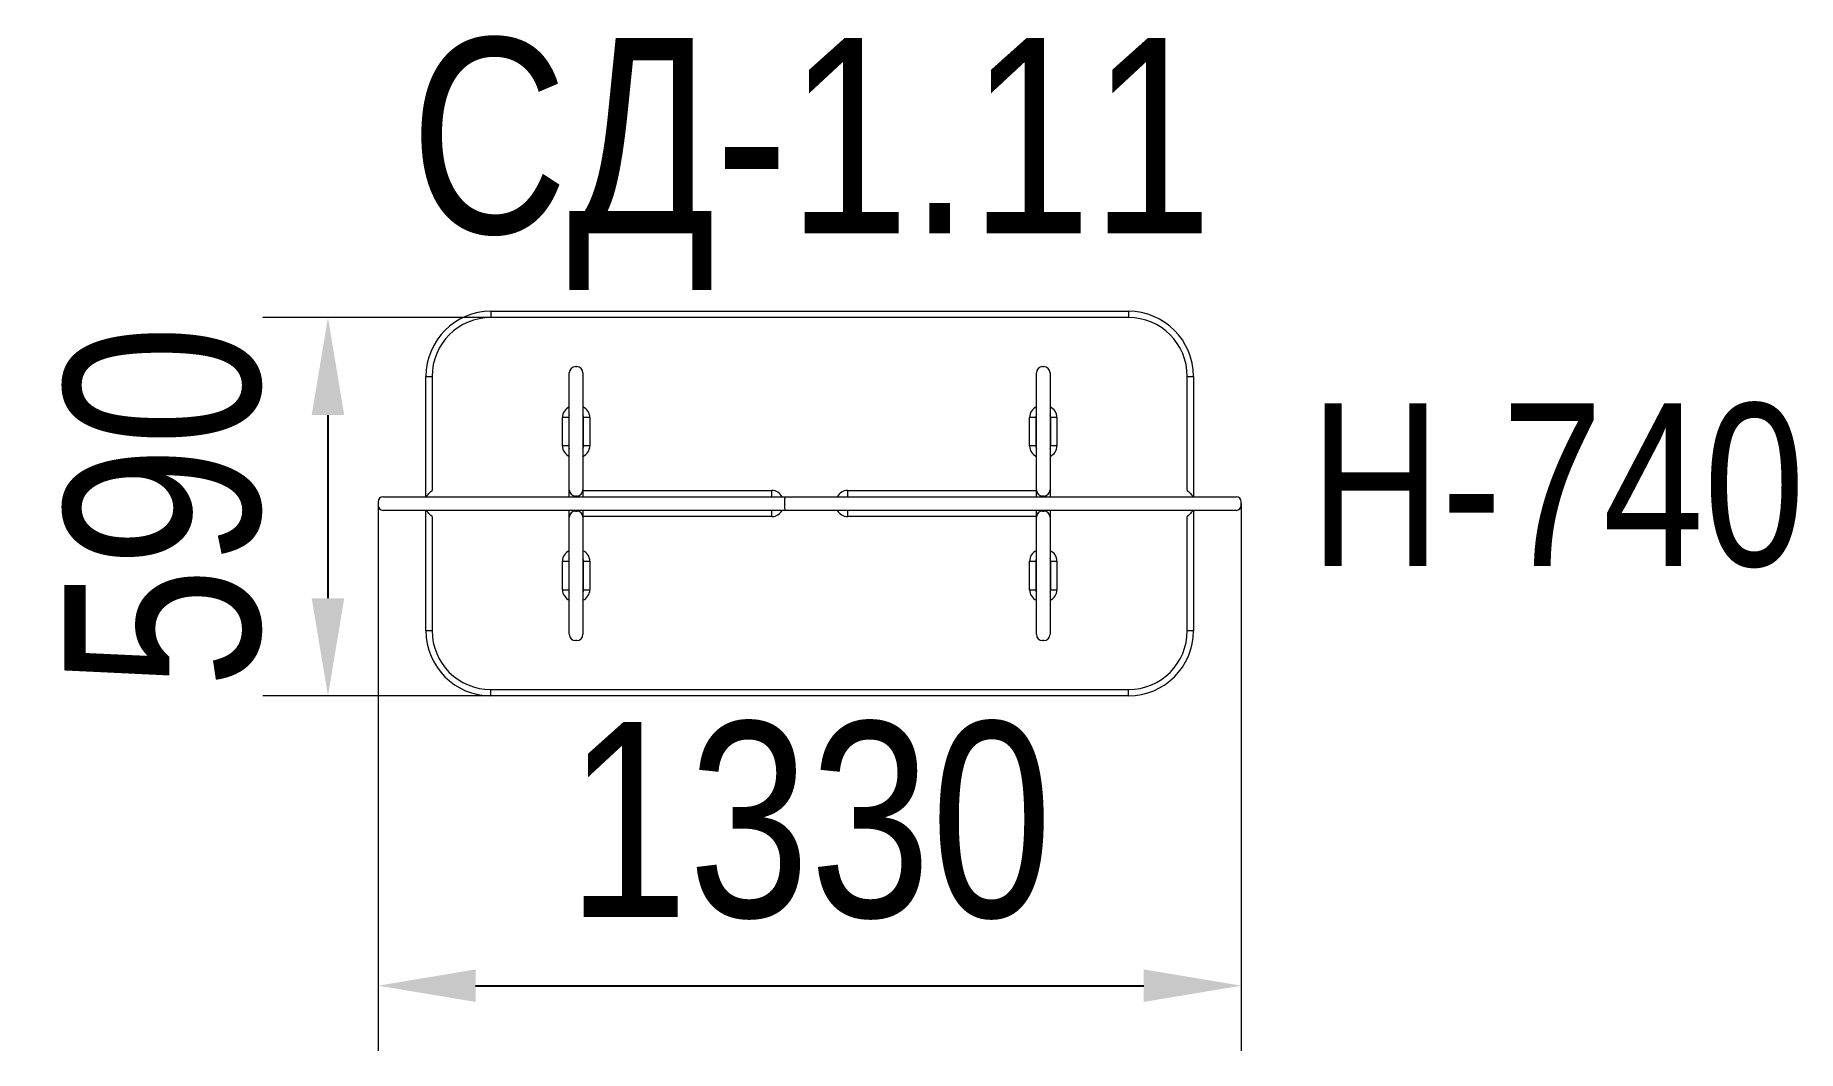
# Model space of a CAD drawing. Header units: millimetres. Extents: x -1057 to 1652, y -788 to 773.
import ezdxf

# ---------------------------------------------------------------- set-up
doc = ezdxf.new("R2010")
doc.units = ezdxf.units.MM
for name, color, linetype in [('DIKOM_АРТИКУЛ', 7, 'Continuous'), ('DIKOM_ОБЪЕКТ', 7, 'Continuous'), ('DIKOM_РАЗМЕР_ОБЪЕКТА', 7, 'Continuous')]:
    doc.layers.add(name, color=color, linetype=linetype)
doc.styles.add('style1', font='arialbd.ttf', dxfattribs={"width": 0.8})
doc.dimstyles.new('1-50', dxfattribs={"dimtxt": 300, "dimasz": 150, "dimexe": 100, "dimexo": 0, "dimgap": 100, "dimtad": 1, "dimtxsty": 'style1', "dimcen": 200, "dimclrd": 7, "dimclre": 7, "dimclrt": 7, "dimadec": 1, "dimazin": 2, "dimtfac": 1, "dimtmove": 0, "dimatfit": 2, "dimfxl": 0, "dimlwd": 25, "dimlwe": 18, "dimarcsym": 0})

# ---------------------------------------------------------------- blocks, each defined once
blk = doc.blocks.new('*D0')
at = {"layer": 'Defpoints', "color": 0, "transparency": 16777216}
for p in [(-357.3, 339.6), (-607, -241.9), (-356.5, -241.9)]:
    blk.add_point(p, dxfattribs=at)
at = {"layer": 'DIKOM_РАЗМЕР_ОБЪЕКТА', "color": 7, "lineweight": 18, "transparency": 16777216}
for p, q in [((-357.3, 339.6), (-707, 339.6)), ((-356.5, -241.9), (-707, -241.9))]:
    blk.add_line(p, q, dxfattribs=at)
at = {"layer": 'DIKOM_РАЗМЕР_ОБЪЕКТА', "color": 7, "lineweight": 25, "transparency": 16777216}
blk.add_line((-607, 189.6), (-607, -91.9), dxfattribs=at)
at = {"layer": 'DIKOM_РАЗМЕР_ОБЪЕКТА', "color": 7, "transparency": 16777216}
for points in [[(-632, 189.6), (-582, 189.6), (-607, 339.6)], [(-632, -91.9), (-582, -91.9), (-607, -241.9)]]:
    blk.add_solid(points, dxfattribs=at)
at = {"layer": 'DIKOM_РАЗМЕР_ОБЪЕКТА', "color": 7, "transparency": 16777216, "insert": (-860.1, 48.9), "char_height": 300, "attachment_point": 5, "rotation": 90, "style": 'style1'}
blk.add_mtext('{\\fArial|b0|i0|c204|p34;590}', dxfattribs=at)
blk = doc.blocks.new('*D1')
at = {"layer": 'Defpoints', "color": 0, "transparency": 16777216}
for p in [(-530, 56.1), (797.1, 53.6), (797.1, -687.5)]:
    blk.add_point(p, dxfattribs=at)
at = {"layer": 'DIKOM_РАЗМЕР_ОБЪЕКТА', "color": 7, "lineweight": 18, "transparency": 16777216}
for p, q in [((-530, 56.1), (-530, -787.5)), ((797.1, 53.6), (797.1, -787.5))]:
    blk.add_line(p, q, dxfattribs=at)
at = {"layer": 'DIKOM_РАЗМЕР_ОБЪЕКТА', "color": 7, "lineweight": 25, "transparency": 16777216}
blk.add_line((-380, -687.5), (647.1, -687.5), dxfattribs=at)
at = {"layer": 'DIKOM_РАЗМЕР_ОБЪЕКТА', "color": 7, "transparency": 16777216}
for points in [[(-380, -662.5), (-380, -712.5), (-530, -687.5)], [(647.1, -662.5), (647.1, -712.5), (797.1, -687.5)]]:
    blk.add_solid(points, dxfattribs=at)
at = {"layer": 'DIKOM_РАЗМЕР_ОБЪЕКТА', "color": 7, "transparency": 16777216, "insert": (133.5, -434.2), "char_height": 300, "attachment_point": 5, "style": 'style1'}
blk.add_mtext('{\\fArial|b0|i0|c204|p34;1330}', dxfattribs=at)

msp = doc.modelspace()

# ---------------------------------------------------------------- linework, layer by layer
at = {"layer": 'DIKOM_ОБЪЕКТ', "color": 7, "lineweight": 15}
for p, q in [((-356.469, 349.133), (-356.469, 339.633)), ((-356.469, 349.133), (623.531, 349.133)), ((623.531, 339.633), (-356.469, 339.633)), ((623.531, 349.133), (623.531, 339.633)), ((-456.469, 249.133), (-446.969, 249.133)), ((-456.469, 64.133), (-456.469, 249.133)), ((-446.969, 249.133), (-446.969, 73.633)), ((-235.969, 84.133), (-235.969, 254.633)), ((-226.469, 264.133), (-224.469, 264.133)), ((-214.969, 254.633), (-214.969, 84.133)), ((482.031, 84.133), (482.031, 254.633)), ((491.531, 264.133), (493.531, 264.133)), ((503.031, 254.633), (503.031, 84.133)), ((714.031, 249.133), (723.531, 249.133)), ((714.031, 73.633), (714.031, 249.133)), ((723.531, 249.133), (723.531, 64.133)), ((-246.469, 142.133), (-246.469, 186.133)), ((-236.969, 186.133), (-246.469, 186.133)), ((-236.969, 186.133), (-236.969, 142.133)), ((-204.469, 186.133), (-213.969, 186.133)), ((-213.969, 142.133), (-213.969, 186.133)), ((-204.469, 186.133), (-204.469, 142.133)), ((471.531, 142.133), (471.531, 186.133)), ((481.031, 186.133), (471.531, 186.133)), ((481.031, 186.133), (481.031, 142.133)), ((513.531, 186.133), (504.031, 186.133)), ((504.031, 142.133), (504.031, 186.133)), ((513.531, 186.133), (513.531, 142.133)), ((-236.969, 142.133), (-246.469, 142.133)), ((-204.469, 142.133), (-213.969, 142.133)), ((481.031, 142.133), (471.531, 142.133)), ((513.531, 142.133), (504.031, 142.133)), ((-235.969, 74.633), (-235.969, 84.133)), ((-214.969, 84.133), (-214.969, 74.633)), ((482.031, 74.633), (482.031, 84.133)), ((503.031, 84.133), (503.031, 74.633)), ((-530.004, 56.133), (-530.004, 51.133)), ((-522.004, 64.133), (-501.225, 64.133)), ((-501.225, 64.133), (-489.235, 64.133)), ((-489.235, 64.133), (-478.504, 64.133)), ((-478.504, 64.133), (-448.483, 64.133)), ((-448.483, 64.133), (-136.867, 64.133)), ((-235.969, 64.133), (-235.969, 74.633)), ((-224.469, 65.133), (-226.469, 65.133)), ((-226.469, 65.133), (-226.469, 64.133)), ((-224.469, 64.133), (-224.469, 65.133)), ((-214.969, 74.633), (-214.969, 64.133)), ((-214.969, 73.633), (75.531, 73.633)), ((-136.867, 64.133), (-105.244, 64.133)), ((-105.244, 64.133), (5.577, 64.133)), ((5.577, 64.133), (26.664, 64.133)), ((26.664, 64.133), (95.425, 64.133)), ((75.531, 64.133), (75.531, 73.633)), ((94.924, 56.133), (94.924, 51.133)), ((95.425, 64.133), (130.078, 64.133)), ((130.078, 64.133), (208, 64.133)), ((191.531, 73.633), (191.531, 64.133)), ((191.531, 73.633), (482.031, 73.633)), ((208, 64.133), (242.144, 64.133)), ((242.144, 64.133), (358.793, 64.133)), ((358.793, 64.133), (370.449, 64.133)), ((370.449, 64.133), (440.206, 64.133)), ((440.206, 64.133), (475.889, 64.133)), ((475.889, 64.133), (693.817, 64.133)), ((482.031, 64.133), (482.031, 74.633)), ((493.531, 65.133), (491.531, 65.133)), ((491.531, 65.133), (491.531, 64.133)), ((493.531, 64.133), (493.531, 65.133)), ((503.031, 74.633), (503.031, 64.133)), ((693.817, 64.133), (705.483, 64.133)), ((705.483, 64.133), (725.531, 64.133)), ((725.531, 64.133), (755.022, 64.133)), ((755.022, 64.133), (789.067, 64.133)), ((797.067, 51.133), (797.067, 56.133)), ((-501.225, 43.133), (-522.004, 43.133)), ((-489.235, 43.133), (-501.225, 43.133)), ((-478.504, 43.133), (-489.235, 43.133)), ((-448.483, 43.133), (-478.504, 43.133)), ((-456.469, -141.867), (-456.469, 43.133)), ((-136.867, 43.133), (-448.483, 43.133)), ((-446.969, 33.633), (-446.969, -141.867)), ((-235.969, 32.633), (-235.969, 43.133)), ((-235.969, 23.133), (-235.969, 32.633)), ((-226.469, 43.133), (-226.469, 42.133)), ((-226.469, 42.133), (-224.469, 42.133)), ((-224.469, 42.133), (-224.469, 43.133)), ((-214.969, 43.133), (-214.969, 32.633)), ((75.531, 33.633), (-214.969, 33.633)), ((-214.969, 32.633), (-214.969, 23.133)), ((-105.244, 43.133), (-136.867, 43.133)), ((5.577, 43.133), (-105.244, 43.133)), ((26.664, 43.133), (5.577, 43.133)), ((95.425, 43.133), (26.664, 43.133)), ((75.531, 33.633), (75.531, 43.133)), ((130.078, 43.133), (95.425, 43.133)), ((208, 43.133), (130.078, 43.133)), ((191.531, 43.133), (191.531, 33.633)), ((482.031, 33.633), (191.531, 33.633)), ((242.144, 43.133), (208, 43.133)), ((358.793, 43.133), (242.144, 43.133)), ((370.449, 43.133), (358.793, 43.133)), ((440.206, 43.133), (370.449, 43.133)), ((475.889, 43.133), (440.206, 43.133)), ((693.817, 43.133), (475.889, 43.133)), ((482.031, 32.633), (482.031, 43.133)), ((482.031, 23.133), (482.031, 32.633)), ((491.531, 43.133), (491.531, 42.133)), ((491.531, 42.133), (493.531, 42.133)), ((493.531, 42.133), (493.531, 43.133)), ((503.031, 43.133), (503.031, 32.633)), ((503.031, 32.633), (503.031, 23.133)), ((705.483, 43.133), (693.817, 43.133)), ((725.531, 43.133), (705.483, 43.133)), ((714.031, -141.867), (714.031, 33.633)), ((723.531, 43.133), (723.531, -141.867)), ((755.022, 43.133), (725.531, 43.133)), ((789.067, 43.133), (755.022, 43.133)), ((-235.969, -147.367), (-235.969, 23.133)), ((-214.969, 23.133), (-214.969, -147.367)), ((482.031, -147.367), (482.031, 23.133)), ((503.031, 23.133), (503.031, -147.367)), ((-246.469, -78.867), (-246.469, -34.867)), ((-246.469, -34.867), (-236.969, -34.867)), ((-236.969, -34.867), (-236.969, -78.867)), ((-213.969, -34.867), (-204.469, -34.867)), ((-213.969, -78.867), (-213.969, -34.867)), ((-204.469, -34.867), (-204.469, -78.867)), ((471.531, -78.867), (471.531, -34.867)), ((471.531, -34.867), (481.031, -34.867)), ((481.031, -34.867), (481.031, -78.867)), ((504.031, -34.867), (513.531, -34.867)), ((504.031, -78.867), (504.031, -34.867)), ((513.531, -34.867), (513.531, -78.867)), ((-246.469, -78.867), (-236.969, -78.867)), ((-213.969, -78.867), (-204.469, -78.867)), ((471.531, -78.867), (481.031, -78.867)), ((504.031, -78.867), (513.531, -78.867)), ((-446.969, -141.867), (-456.469, -141.867)), ((-224.469, -156.867), (-226.469, -156.867)), ((493.531, -156.867), (491.531, -156.867)), ((723.531, -141.867), (714.031, -141.867)), ((-356.469, -232.367), (623.531, -232.367)), ((-356.469, -241.867), (-356.469, -232.367)), ((623.531, -241.867), (-356.469, -241.867)), ((623.531, -241.867), (623.531, -232.367))]:
    msp.add_line(p, q, dxfattribs=at)
at = {"layer": 'DIKOM_ОБЪЕКТ', "color": 7, "lineweight": 15, "flags": 128}
for points in [[(-456.469, 64.133), (-456.324, 64.278), (-455.896, 64.706), (-455.196, 65.406), (-454.246, 66.356), (-453.075, 67.527), (-451.719, 68.883), (-450.218, 70.384), (-448.618, 71.984), (-446.969, 73.633)], [(714.031, 73.633), (715.681, 71.984), (717.281, 70.384), (718.781, 68.883), (720.138, 67.527), (721.309, 66.356), (722.259, 65.406), (722.959, 64.706), (723.387, 64.278), (723.531, 64.133)], [(-446.969, 33.633), (-448.618, 35.283), (-450.218, 36.883), (-451.719, 38.383), (-453.075, 39.74), (-454.246, 40.911), (-455.196, 41.861), (-455.896, 42.56), (-456.324, 42.989), (-456.469, 43.133)], [(723.531, 43.133), (723.387, 42.989), (722.959, 42.56), (722.259, 41.861), (721.309, 40.911), (720.138, 39.74), (718.781, 38.383), (717.281, 36.883), (715.681, 35.283), (714.031, 33.633)]]:
    msp.add_lwpolyline(points, dxfattribs=at)
at = {"layer": 'DIKOM_ОБЪЕКТ', "color": 7, "lineweight": 15}
for centre, radius, start, end in [((-356.469, 249.133), 100, 90, 180), ((-356.469, 249.133), 90.5, 90, 180), ((623.531, 249.133), 100, 0, 90), ((623.531, 249.133), 90.5, 0, 90), ((-226.469, 254.633), 9.5, 90, 180), ((-224.469, 254.633), 9.5, 0, 90), ((491.531, 254.633), 9.5, 90, 180), ((493.531, 254.633), 9.5, 0, 90), ((-228.969, 186.133), 17.5, 113.578178, 180), ((-228.969, 186.133), 8, 151.044976, 180), ((-221.969, 186.133), 17.5, 0, 66.421822), ((-221.969, 186.133), 8, 0, 28.955024), ((489.031, 186.133), 17.5, 113.578178, 180), ((489.031, 186.133), 8, 151.044976, 180), ((496.031, 186.133), 17.5, 0, 66.421822), ((496.031, 186.133), 8, 0, 28.955024), ((-228.969, 142.133), 17.5, 180, 246.421822), ((-228.969, 142.133), 8, 180, 208.955024), ((-221.969, 142.133), 8, 331.044976, 0), ((-221.969, 142.133), 17.5, 293.578178, 0), ((489.031, 142.133), 17.5, 180, 246.421822), ((489.031, 142.133), 8, 180, 208.955024), ((496.031, 142.133), 8, 331.044976, 0), ((496.031, 142.133), 17.5, 293.578178, 0), ((-522.005, 56.133), 8, 90, 180), ((-226.469, 74.633), 9.5, 180, 270), ((-224.469, 74.633), 9.5, 270, 0), ((75.531, 56.133), 17.5, 27.202894, 90), ((127.254, 58.126), 32.392, 169.311206, 183.526065), ((191.531, 56.133), 17.5, 90, 152.797106), ((491.531, 74.633), 9.5, 180, 270), ((493.531, 74.633), 9.5, 270, 0), ((789.067, 56.133), 8, 0, 90), ((-522.005, 51.133), 8, 180, 270), ((-226.469, 32.633), 9.5, 90, 180), ((-224.469, 32.633), 9.5, 0, 90), ((75.531, 51.133), 17.5, 270, 332.797106), ((127.254, 49.141), 32.392, 176.473935, 190.688794), ((191.531, 51.133), 17.5, 207.202894, 270), ((491.531, 32.633), 9.5, 90, 180), ((493.531, 32.633), 9.5, 0, 90), ((789.067, 51.133), 8, 270, 0), ((-228.969, -34.867), 17.5, 113.578178, 180), ((-221.969, -34.867), 17.5, 0, 66.421822), ((489.031, -34.867), 17.5, 113.578178, 180), ((496.031, -34.867), 17.5, 0, 66.421822), ((-228.969, -34.867), 8, 151.044976, 180), ((-221.969, -34.867), 8, 0, 28.955024), ((489.031, -34.867), 8, 151.044976, 180), ((496.031, -34.867), 8, 0, 28.955024), ((-228.969, -78.867), 17.5, 180, 246.421822), ((-228.969, -78.867), 8, 180, 208.955024), ((-221.969, -78.867), 8, 331.044976, 0), ((-221.969, -78.867), 17.5, 293.578178, 0), ((489.031, -78.867), 17.5, 180, 246.421822), ((489.031, -78.867), 8, 180, 208.955024), ((496.031, -78.867), 8, 331.044976, 0), ((496.031, -78.867), 17.5, 293.578178, 0), ((-356.469, -141.867), 100, 180, 270), ((-356.469, -141.867), 90.5, 180, 270), ((-226.469, -147.367), 9.5, 180, 270), ((-224.469, -147.367), 9.5, 270, 0), ((491.531, -147.367), 9.5, 180, 270), ((493.531, -147.367), 9.5, 270, 0), ((623.531, -141.867), 90.5, 270, 0), ((623.531, -141.867), 100, 270, 0)]:
    msp.add_arc(centre, radius, start, end, dxfattribs=at)

# ---------------------------------------------------------------- texts
at = {"layer": 'DIKOM_АРТИКУЛ', "insert": (-480.5, 769), "char_height": 300, "width": 1668.50802, "attachment_point": 1, "style": 'style1'}
msp.add_mtext('{\\fArial|b0|i0|c204|p34;СД-1.11}', dxfattribs=at)
at = {"layer": 'DIKOM_РАЗМЕР_ОБЪЕКТА', "insert": (902.5, 207.5), "char_height": 250, "width": 707.55089, "attachment_point": 1, "style": 'style1'}
msp.add_mtext('{\\fArial|b0|i0|c204|p34;H-740}', dxfattribs=at)

# ---------------------------------------------------------------- dimensions: what is measured, and where the dimension line sits
at = {"layer": 'DIKOM_РАЗМЕР_ОБЪЕКТА'}
dim = msp.add_linear_dim(base=(-606.962, -241.867), p1=(-357.345, 339.629), p2=(-356.469, -241.867), angle=90, text='{\\fArial|b0|i0|c204|p34;590}', dimstyle='1-50', dxfattribs=at)
dim.commit()
dim.dimension.update_dxf_attribs({"geometry": '*D0', "text_midpoint": (-606.962, 48.881), "dimtype": 160})
dim = msp.add_linear_dim(base=(797.067, -687.5), p1=(-530.005, 56.133), p2=(797.067, 53.633), text='{\\fArial|b0|i0|c204|p34;1330}', dimstyle='1-50', dxfattribs=at)
dim.commit()
dim.dimension.update_dxf_attribs({"geometry": '*D1', "text_midpoint": (133.531, -687.5), "dimtype": 160})

doc.saveas('drawing.dxf')
